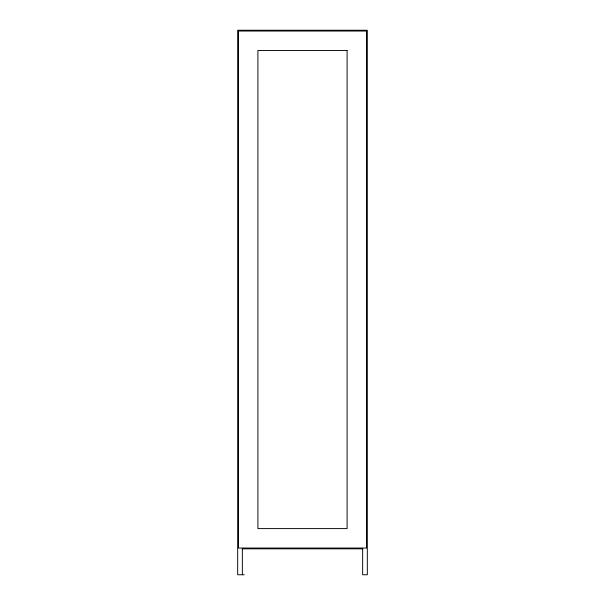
<?xml version="1.0" encoding="UTF-8"?>
<svg xmlns="http://www.w3.org/2000/svg" width="605" height="605" viewBox="0 0 605 605"><rect width="100%" height="100%" fill="white"/><g stroke="black" fill="none" stroke-linecap="round" stroke-linejoin="round"><path stroke-width="0.91" d="M242.348 548.818L362.652 548.818M244.261 574.75L237.682 574.75L237.682 30.25L367.318 30.25L367.318 574.75L362.652 574.75L362.652 548.281M242.348 548.281L242.348 574.75M366.547 31.029L238.453 31.029L238.453 548.047L366.547 548.047L366.547 31.029M347.096 50.472L257.904 50.472L257.904 528.596L347.096 528.596L347.096 50.472"/></g></svg>
